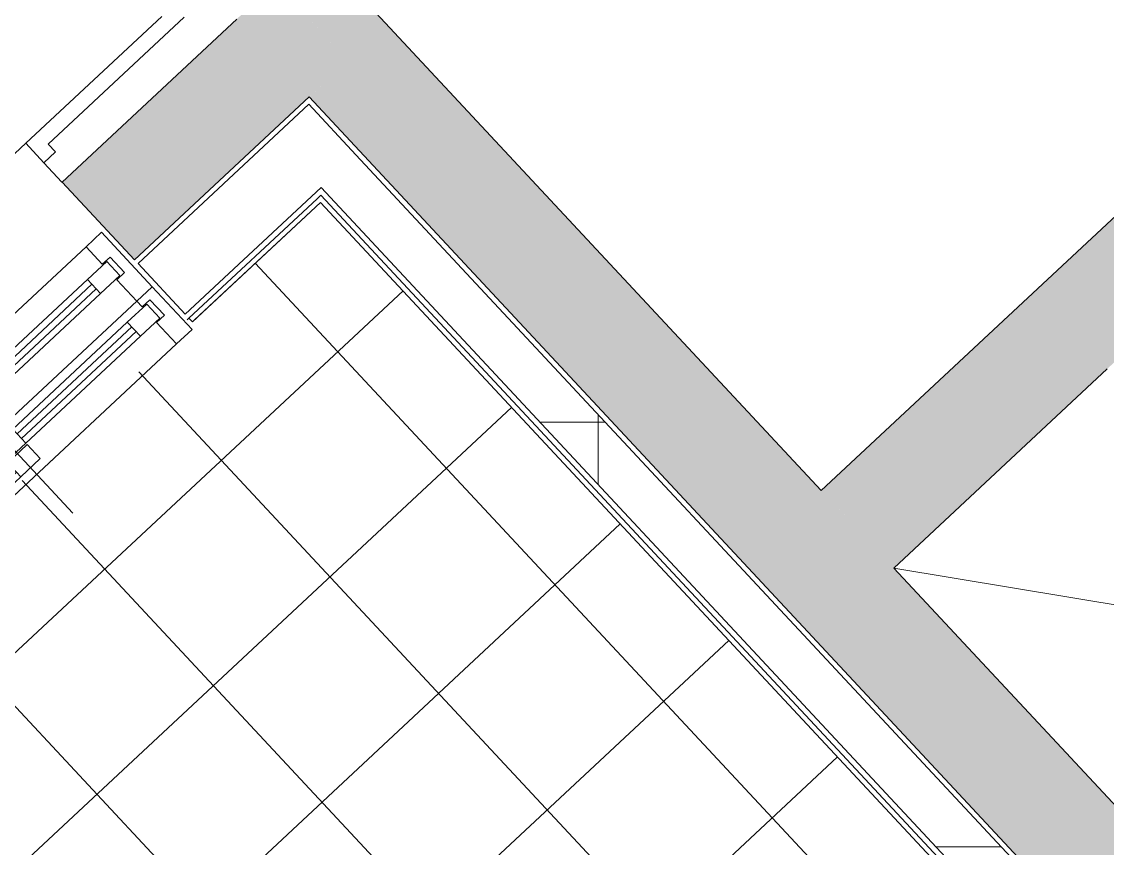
# Model space of a CAD drawing. Header units: millimetres. Extents: x -71377 to 516042, y -145869 to 441446.
# Drawn here: x 230729 to 232774, y 193445 to 195002 of the extents above; entities that cross this region are included whole.
import ezdxf

# ---------------------------------------------------------------- set-up
doc = ezdxf.new("R2010")
doc.units = ezdxf.units.MM
doc.header["$LTSCALE"] = 1000
doc.linetypes.add('_점선_S_', pattern=[1.6, 0.8, -0.8])
for name, color, linetype, lineweight in [('A-ele-8', 8, 'Continuous', 5), ('A-fnsh', 5, 'Continuous', 5), ('A-glas', 5, 'Continuous', 5), ('A-hat', 251, 'Continuous', 5), ('A-insu', 251, 'Continuous', 5), ('A-wind', 4, 'Continuous', 5), ('A-wind-hdln', 8, 'Continuous', 5), ('A_cwall', 2, 'Continuous', 5), ('A_fnsh-4', 4, 'Continuous', 5), ('AA_오픈', 8, '_점선_S_', 5)]:
    doc.layers.add(name, color=color, linetype=linetype, lineweight=lineweight)

# ---------------------------------------------------------------- blocks, each defined once
blk = doc.blocks.new('미서기창__이중창_ - _A_PW_8X6-2150790-지반층 배치도')
at = {"layer": 'A-glas'}
for p, q in [((-320, 66), (-25, 66)), ((-320, 54), (-25, 54)), ((25, 26), (320, 26)), ((25, 14), (320, 14)), ((-320, -44), (-25, -44)), ((-320, -56), (-25, -56)), ((25, -84), (320, -84)), ((25, -96), (320, -96))]:
    blk.add_line(p, q, dxfattribs=at)
at = {"layer": 'A-wind'}
for p, q in [((-400, -15), (-400, 95)), ((-400, 95), (-360, 95)), ((-360, 95), (-360, 80)), ((400, 95), (360, 95)), ((360, 95), (360, 40)), ((400, -15), (400, 95)), ((-360, 80), (-380, 80)), ((-380, 80), (-380, 40)), ((-320, 78), (-370, 78)), ((-370, 78), (-370, 42)), ((-320, 42), (-320, 78)), ((25, 78), (-25, 78)), ((-25, 78), (-25, 42)), ((25, 42), (25, 78)), ((-370, 42), (-320, 42)), ((-25, 42), (25, 42)), ((-380, 40), (-360, 40)), ((-360, 40), (-360, -15)), ((25, 38), (-25, 38)), ((-25, 38), (-25, 2)), ((25, 2), (25, 38)), ((370, 38), (320, 38)), ((320, 38), (320, 2)), ((360, 40), (380, 40)), ((370, 2), (370, 38)), ((380, 40), (380, 0)), ((-25, 2), (25, 2)), ((320, 2), (370, 2)), ((380, 0), (360, 0)), ((360, 0), (360, -15)), ((-360, -15), (-400, -15)), ((-400, -15), (-400, -155)), ((-360, -30), (-360, -15)), ((400, -15), (360, -15)), ((360, -15), (360, -70)), ((400, -155), (400, -15)), ((-380, -70), (-380, -30)), ((-380, -30), (-360, -30)), ((-320, -32), (-370, -32)), ((-370, -32), (-370, -68)), ((-320, -68), (-320, -32)), ((25, -32), (-25, -32)), ((-25, -32), (-25, -68)), ((25, -68), (25, -32)), ((-360, -70), (-380, -70)), ((-370, -68), (-320, -68)), ((-360, -155), (-360, -70)), ((-25, -68), (25, -68)), ((25, -72), (-25, -72)), ((-25, -72), (-25, -108)), ((25, -108), (25, -72)), ((370, -72), (320, -72)), ((320, -72), (320, -108)), ((360, -70), (380, -70)), ((370, -108), (370, -72)), ((380, -70), (380, -110)), ((-25, -108), (25, -108)), ((320, -108), (370, -108)), ((380, -110), (360, -110)), ((360, -110), (360, -155)), ((-400, -155), (-360, -155)), ((360, -155), (400, -155))]:
    blk.add_line(p, q, dxfattribs=at)
at = {"layer": 'A-wind-hdln'}
for p, q in [((0, -255), (0, 195)), ((360, 95), (-360, 95)), ((-320, 78), (-25, 78)), ((-320, 42), (-25, 42)), ((25, 38), (320, 38)), ((25, 2), (320, 2)), ((360, -15), (-360, -15)), ((-320, -32), (-25, -32)), ((-320, -68), (-25, -68)), ((25, -72), (320, -72)), ((25, -108), (320, -108)), ((-360, -155), (360, -155))]:
    blk.add_line(p, q, dxfattribs=at)
blk = doc.blocks.new('대장2_59A_1층_rvt-4-지반층 배치도')
at = {"layer": 'A-hat'}
h = blk.add_hatch(dxfattribs=at)
h.set_pattern_fill('FP_73', color=256, style=0, pattern_type=2)
h.set_pattern_definition([(0, (-96985.9, -23353.2), (0, 800), []), (270, (-96985.9, -23353.2), (800, 5e-14), [])])
h.paths.add_polyline_path([(-30111.1, -74277.4), (-30045.2, -74216), (-31596.8, -72552.1), (-31662.6, -72613.5), (-30283.6, -74092.3)])
h = blk.add_hatch(dxfattribs=at)
h.set_pattern_fill('FP_104', color=256, style=0, pattern_type=2)
h.set_pattern_definition([(313, (-31695.56, -73861.17), (219.406, 204.6), []), (223, (-31695.56, -73861.17), (204.6, -219.406), [])])
h.paths.add_polyline_path([(-31349.6, -74591.4), (-31027.8, -74291.3), (-30864.1, -74466.9), (-30387.7, -74010), (-31663.6, -72641.8), (-32833.8, -73733), (-32233, -74362.4), (-31874.7, -74028.3), (-31392.1, -74545.9)])
at = {"layer": 'A-ele-8'}
for p, q in [((-31911.4, -72859.9), (-31914.9, -72863.2)), ((-31904.9, -72866.8), (-31911.4, -72859.9))]:
    blk.add_line(p, q, dxfattribs=at)
at = {"layer": 'A-fnsh'}
for p, q in [((-31901, -72863.2), (-31663.6, -72641.8)), ((-31663.6, -72641.8), (-30381.4, -74016.7))]:
    blk.add_line(p, q, dxfattribs=at)
at = {"layer": 'A-insu'}
for p, q in [((-32007.2, -72757.1), (-31685.4, -72457.1)), ((-31685.4, -72457.1), (-31596.8, -72552.1)), ((-31596.8, -72552.1), (-30106.6, -74150.1)), ((-31662.6, -72613.5), (-31918.6, -72852.2)), ((-30366.8, -74003.1), (-31662.6, -72613.5)), ((-31918.6, -72852.2), (-32007.2, -72757.1))]:
    blk.add_line(p, q, dxfattribs=at)
at = {"layer": 'A_fnsh-4'}
for p, q in [((-31670.1, -72634.8), (-31663.1, -72628.4)), ((-31663.1, -72628.4), (-30374.5, -74010.3)), ((-31911.4, -72859.9), (-31670.1, -72634.8)), ((-31663.6, -72641.8), (-31904.9, -72866.8)), ((-30381.4, -74016.7), (-31663.6, -72641.8)), ((-31904.9, -72866.8), (-31911.4, -72859.9))]:
    blk.add_line(p, q, dxfattribs=at)
at = {"layer": 'A-wind-hdln', "extrusion": (0, 0, -1), "zscale": -1, "rotation": 136.9999987515239}
blk.add_blockref('미서기창__이중창_ - _A_PW_8X6-2150790-지반층 배치도', (32262.8, -73084.3), dxfattribs=at)

msp = doc.modelspace()

# ---------------------------------------------------------------- hatches: boundary and pattern name
at = {"layer": 'A-hat'}
for points in [[(232319.1, 194029), (234352.3, 195924.9), (234268.3, 196015), (232235.1, 194119), (232246, 194107.4)], [(232371.5, 193972.7), (234404.7, 195868.7), (234352.3, 195924.9), (232319.1, 194029)], [(231343.6, 194928.4), (231416.7, 194996.6), (231280.4, 195142.9), (231207.2, 195074.7), (231270.8, 195006.5)], [(230941.4, 194553.3), (231343.6, 194928.4), (231207.2, 195074.7), (230805, 194699.6), (230893.2, 194605)], [(232246, 193960.8), (232319.1, 194029), (231416.7, 194996.6), (231343.6, 194928.4), (232235.1, 193972.4)], [(232849.3, 193167.1), (232995.6, 193303.5), (232319.1, 194029), (232246, 193960.8), (231343.6, 194928.4), (231270.5, 194860.2), (232670.9, 193358.4)]]:
    msp.add_hatch(color=256, dxfattribs=at).paths.add_polyline_path(points)

# ---------------------------------------------------------------- linework, layer by layer
at = {"layer": 'A-ele-8'}
msp.add_line((230137, 194213.5), (230736.7, 194772.7), dxfattribs=at)
at = {"layer": 'A-insu'}
for p, q in [((230770.8, 194736.1), (230804.9, 194699.6)), ((230804.9, 194699.6), (230805, 194699.6))]:
    msp.add_line(p, q, dxfattribs=at)
at = {"layer": 'A_cwall'}
for p, q in [((234268.3, 196015), (232235.1, 194119)), ((231280.4, 195142.9), (232235.1, 194119)), ((230805, 194699.6), (231134.1, 195006.5)), ((230941.4, 194553.3), (231270.5, 194860.2)), ((231270.5, 194860.2), (232849.3, 193167.1)), ((230805, 194699.6), (230941.4, 194553.3)), ((232371.5, 193972.7), (232773.8, 194347.8)), ((232859.2, 193449.8), (232371.5, 193972.7))]:
    msp.add_line(p, q, dxfattribs=at)
at = {"layer": 'A_fnsh-4'}
for p, q in [((230992.7, 195011.4), (230736.7, 194772.7)), ((231035.1, 195009.9), (230779.1, 194771.2)), ((230736.7, 194772.7), (230770.8, 194736.1)), ((230779.1, 194771.2), (230792.8, 194756.6)), ((230770.8, 194736.1), (230792.8, 194756.6))]:
    msp.add_line(p, q, dxfattribs=at)
at = {"layer": 'AA_오픈'}
msp.add_line((232371.5, 193972.7), (233261.4, 193824.9), dxfattribs=at)

# ---------------------------------------------------------------- block references
msp.add_blockref('대장2_59A_1층_rvt-4-지반층 배치도', (262955.4, 267303.1))

doc.saveas('drawing.dxf')
